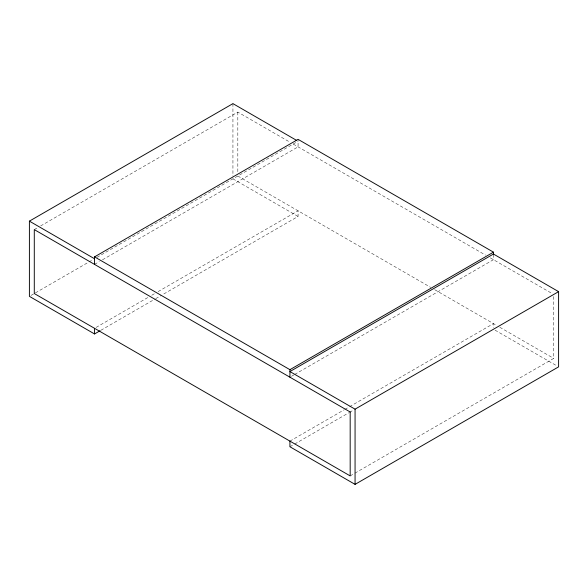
<?xml version="1.0" encoding="UTF-8"?>
<svg xmlns="http://www.w3.org/2000/svg" width="588" height="588" viewBox="0 0 588 588"><rect width="100%" height="100%" fill="white"/><g stroke="black" fill="none" stroke-linecap="round" stroke-linejoin="round"><path stroke-width="0.44" stroke-dasharray="2.94 2.21" d="M34.288 229.607L37.463 227.769M40.645 225.932L237.824 112.095L290.141 142.296M30.988 295.433L93.117 259.565M96.917 257.368L298.072 141.238M94.536 264.387L99.306 261.631M102.481 259.793L298.072 146.875L298.072 139.356M96.123 327.398L148.595 297.102M151.778 295.264L154.96 293.427M158.135 291.589L298.072 210.805L298.072 216.443L162.112 294.933M100.893 330.28L154.96 299.071M155.754 298.608L161.318 295.397M291.516 376.283L293.904 374.901M294.698 374.446L493.464 259.683L493.464 254.045M289.928 441.125L343.995 409.91M344.788 409.454L348.765 407.161M349.559 406.698L493.464 323.613L493.464 327.641M289.928 446.762L293.904 444.469M294.698 444.014L348.765 412.798M349.559 412.335L353.535 410.042M350.176 475.905L354.152 473.612M354.946 473.156L553.712 358.393L553.712 294.47M293.316 144.126L485.526 255.104M490.289 257.853L552.132 293.552M237.824 176.018L430.717 287.385M434.686 289.678L496.639 325.443M499.807 327.273L553.712 358.393M232.936 178.84L298.072 216.443M495.059 330.169L557.012 365.942M237.824 112.095L237.824 172.365M232.936 103.628L232.936 176.084"/><path stroke-width="0.88" d="M100.1 330.743L94.536 333.955L29.4 296.352L29.4 221.139L232.936 103.628L296.484 140.319M94.536 264.387L94.536 256.868L298.072 139.356L493.464 252.164L493.464 254.045L289.928 371.557L355.064 409.16L558.6 291.648L558.6 366.861L355.064 484.372L289.928 446.762L289.928 441.125M94.536 256.868L289.928 369.676L493.464 252.164M493.464 254.045L558.6 291.648M29.4 221.139L94.536 258.749M355.064 409.16L355.064 484.372M289.928 369.676L289.928 377.195M94.536 328.317L94.536 333.955M350.176 411.982L34.288 229.607L34.288 293.53L350.176 475.905L350.176 411.982"/></g></svg>
